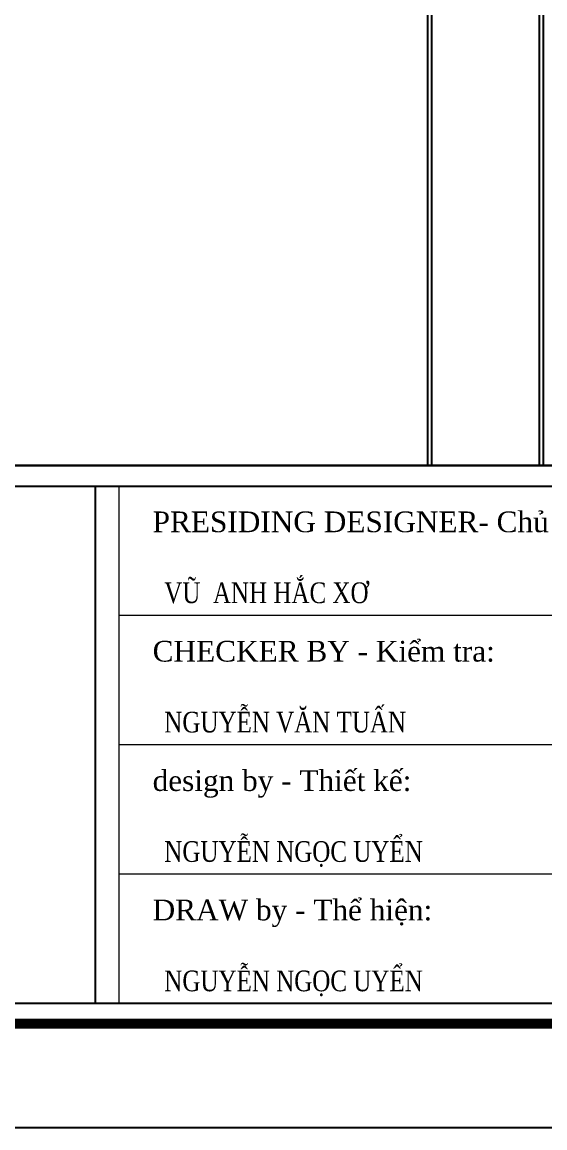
# Model space of a CAD drawing. Header units: inches. Extents: x 315041 to 662841, y -45540 to -35018.
# Drawn here: x 333973 to 334018.4, y -36581.1 to -36485 of the extents above; entities that cross this region are included whole.
import ezdxf

# ---------------------------------------------------------------- set-up
doc = ezdxf.new("R2010")
doc.units = ezdxf.units.IN
doc.header["$MEASUREMENT"] = 0
for name, color, linetype in [('2', 2, 'Continuous'), ('3', 3, 'Continuous'), ('7', 7, 'Continuous'), ('BAO KHUNG', 31, 'Continuous')]:
    doc.layers.add(name, color=color, linetype=linetype)
doc.layers.add('Cover text', color=7, linetype='Continuous', true_color=0x52370f)
doc.layers.add('S-Hatch', color=8, linetype='Continuous', lineweight=9)
doc.styles.add('ST3', font='times.ttf', dxfattribs={"width": 0.8})

# ---------------------------------------------------------------- blocks, each defined once
blk = doc.blocks.new('A$C75D82031')
at = {"layer": '2', "color": 157, "linetype": 'Continuous'}
blk.add_lwpolyline([(0, 420), (594, 420), (594, 0), (0, 0)], close=True, dxfattribs=at)
at = {"layer": '7', "color": 147, "linetype": 'Continuous'}
blk.add_lwpolyline([(12.331, 57.61), (581.669, 57.61), (581.669, 409.19), (12.331, 409.19)], close=True, dxfattribs=at)
at = {"layer": 'BAO KHUNG', "color": 167, "linetype": 'Continuous', "const_width": 0.871}
blk.add_lwpolyline([(10.588, 9.067), (583.412, 9.067), (583.412, 410.933), (10.588, 410.933)], close=True, dxfattribs=at)
at = {"layer": 'BAO KHUNG', "color": 7}
for points in [[(144.951, 55.81), (285.801, 55.81), (285.801, 10.81), (144.951, 10.81)], [(211.893, 55.81), (474.138, 55.81), (474.138, 10.81), (211.893, 10.81)]]:
    blk.add_lwpolyline(points, close=True, dxfattribs=at)
at = {"layer": 'S-Hatch'}
for p, q in [((213.954, 10.81), (213.954, 55.81)), ((285.801, 44.56), (213.954, 44.56)), ((285.801, 33.31), (213.954, 33.31)), ((285.801, 22.06), (213.954, 22.06))]:
    blk.add_line(p, q, dxfattribs=at)
at = {"layer": 'BAO KHUNG', "color": 7, "linetype": 'Continuous', "style": 'ST3'}
for s, p in [('PRESIDING DESIGNER- Chủ trì TK:', (216.863, 51.797)), ('CHECKER BY - Kiểm tra:', (216.863, 40.547)), ('design by - Thiết kế:', (216.863, 29.297)), ('DRAW by - Thể hiện:', (216.863, 18.047))]:
    blk.add_text(s, height=1.8, dxfattribs=at).set_placement(p)
at = {"layer": 'Cover text', "linetype": 'Continuous', "style": 'ST3', "width": 0.8}
for s, p in [('VŨ  ANH HẮC XƠ', (217.877, 45.631)), ('NGUYỄN VĂN TUẤN', (217.877, 34.381)), ('NGUYỄN NGỌC UYỂN', (217.877, 23.131)), ('NGUYỄN NGỌC UYỂN', (217.877, 11.881))]:
    blk.add_text(s, height=1.8, dxfattribs=at).set_placement(p)

msp = doc.modelspace()

# ---------------------------------------------------------------- linework, layer by layer
at = {"color": 8}
msp.add_lwpolyline([(333779.7734, -36171.9399), (334349.1113, -36171.9399), (334349.1113, -36523.5197), (333779.7734, -36523.5197)], close=True, dxfattribs=at)
at = {"layer": '3'}
for points in [[(334008.2475, -36523.5197), (334008.2475, -36326.2987), (334018.2472, -36326.2987), (334018.2472, -36523.5197)], [(334008.5808, -36523.5197), (334008.5808, -36326.632), (334017.9139, -36326.632), (334017.9139, -36523.5197)]]:
    msp.add_lwpolyline(points, dxfattribs=at)

# ---------------------------------------------------------------- block references
at = {"color": 1}
msp.add_blockref('A$C75D82031', (333767.4423, -36581.1298), dxfattribs=at)

doc.saveas('drawing.dxf')
